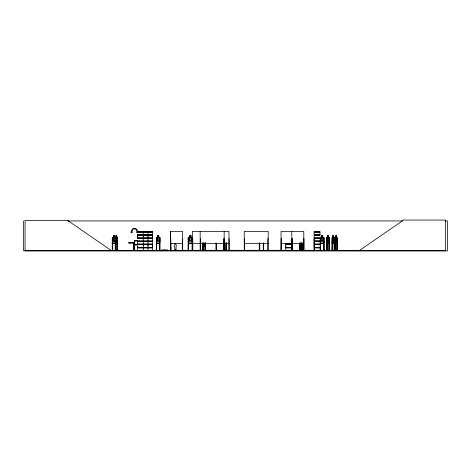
<?xml version="1.0" encoding="UTF-8"?>
<svg xmlns="http://www.w3.org/2000/svg" width="471" height="471" viewBox="0 0 471 471"><rect width="100%" height="100%" fill="white"/><g stroke="black" fill="none" stroke-linecap="round" stroke-linejoin="round"><path stroke-width="0.71" d="M137.662 247.357L137.662 245.98L137.656 247.357L152.633 247.357L152.633 244.596L134.312 244.561L134.777 244.549L134.794 245.02M137.656 237.914L137.656 235.159L152.633 235.159L152.628 237.914L137.656 237.914L137.662 236.536M143.261 245.98L143.261 244.596L143.261 247.357M143.261 236.536L143.261 235.159L143.261 237.914M148.024 245.98L148.024 244.596L148.024 247.357M148.024 236.536L148.024 235.159L148.024 237.914M152.628 245.98L152.628 244.596M152.628 236.536L152.628 235.159M291.366 247.357L285.756 247.357L285.762 245.98M168.182 250.466L172.68 250.448M311.926 250.466L339.273 250.466M134.794 241.022L134.312 240.563L137.809 240.599M134.659 240.646L134.688 245.05M226.433 250.466L226.363 242.924M134.312 240.646L134.382 250.69M285.738 250.684L293.792 250.442L289.848 250.66M314.322 241.158L319.98 241.246M314.304 250.631L314.051 250.254L314.045 250.69M336.895 243.219L337.177 241.753M337.154 241.747L336.948 243.219L335.328 243.219L335.181 237.79L335.847 237.266M117.173 243.171L117.403 241.747M117.191 243.219L117.467 237.784L116.731 237.266M328.852 243.219L329.188 237.784L328.369 237.266L328.411 235.788L327.592 235.788L327.592 237.266M328.47 237.266L326.998 242.901L327.051 243.219L328.917 243.219L329.123 241.753L328.858 243.171L327.074 243.171M334.074 243.219L334.404 241.753L334.098 243.219L332.267 243.219L332.22 242.901L333.692 237.266M328.876 243.219L329.158 241.747M297.878 250.654L305.856 250.46L297.866 250.66M297.878 250.466L305.856 250.46M301.84 250.684L301.817 250.254M301.946 250.654L301.929 242.924M337.189 250.654L337.177 237.784L336.889 237.313L335.358 237.313L335.205 237.814M117.102 250.684L117.096 237.808L116.731 235.788M293.774 250.466L285.762 250.495M200.958 250.631L207.234 250.466L200.94 250.66M130.944 250.466L137.238 250.654M300.474 243.313L300.474 246.51M221.735 250.466L231.243 250.69M117.096 240.563L116.749 241.747L116.101 241.747L115.754 240.563L116.078 235.788L116.773 235.788L116.749 237.313M323.548 243.219L324.007 241.753L323.571 243.219L320.545 243.219L320.15 241.753L320.568 243.219M203.949 243.313L203.602 244.496L204.602 244.49L204.602 243.113M110.856 250.654L119.357 250.466M154.918 250.654L161.294 250.466L158.562 250.66M192.333 242.218L192.044 243.219L188.577 243.219L188.117 241.753M280.127 250.654L281.988 250.69M280.139 250.466L281.976 250.442M281.958 250.466L280.139 250.631M301.517 245.032L301.746 244.484L301.564 245.032L300.015 245.032L299.809 243.177M192.068 250.666L192.044 250.254M229.106 250.69L228.953 231.396L192.345 231.396L192.292 250.448M244.155 250.631L244.172 250.254M115.607 237.266L115.389 250.654M115.613 237.313L115.33 250.69M327.009 242.901L327.057 243.219L327.104 237.266M326.886 237.814L327.115 237.313M332.073 250.69L332.079 237.79L332.285 237.266L332.856 237.266M332.079 237.79L332.326 237.266M205.173 244.985L205.421 244.484M205.185 245.032L205.462 243.177M115.277 240.563L114.694 241.747L113.605 241.747L113.022 240.563L113.022 237.808L113.605 237.313L113.605 235.836M134.777 241.052L134.312 240.958L137.809 241.005M112.787 237.313L112.434 237.814L112.787 243.171M132.981 242.936L129.89 242.936L132.999 242.683M320.621 250.254L320.109 250.254L320.109 250.69L320.15 237.79L320.557 237.266L321.452 237.266M320.58 237.266L320.15 237.79M205.015 244.49L204.602 244.985L204.632 246.51L203.819 246.51L203.443 243.113M188.17 237.814L188.612 237.313L192.009 237.313L192.498 237.808M176.101 250.454L174.441 250.678L174.947 250.69M174.482 250.684L174.647 250.036L174.765 250.454M174.853 250.56C174.123 250.755 176.684 250.513 175.671 250.69M176.154 250.69L176.148 250.613M117.191 250.66L117.214 238.691L117.273 250.69M158.762 235.836L157.644 235.836L157.673 237.313L157.09 237.808L157.09 240.563L157.673 241.747L158.762 241.747L159.345 240.563L159.345 237.808L158.762 237.313L158.774 235.788M175.141 243.289L174.894 244.808A1.001 1.001 0 0 0 174.682 246.38L174.894 250.236L175.895 250.236L176.101 246.38A1.001 1.001 0 0 0 175.895 244.808L175.748 243.372M129.731 242.324L130.202 242.812L129.731 243.295M359.102 250.69L402.34 220.934L402.34 220.057L445.572 220.057L445.572 250.69L23.55 250.69L23.55 220.934M174.659 250.69L174.953 250.619M175.754 250.619L176.054 250.69M187.982 250.66L188.047 250.254M200.045 250.66L200.122 250.254M67.753 220.934L402.564 220.934M445.242 220.934L447.45 220.934L447.45 250.943L25.069 250.943L25.069 220.369L68.307 220.369L68.307 220.934L111.539 250.69M137.656 231.832L152.639 231.832M314.351 231.832L319.98 231.832M137.656 231.938L152.639 231.944L152.628 234.605L137.656 234.605M314.351 231.932L319.98 231.932L319.968 234.605L314.357 234.605M137.662 232.109L152.628 232.109M314.363 232.109L319.968 232.109M137.62 234.793L152.669 234.793M314.322 234.793L320.015 234.793M137.62 234.964L152.669 234.964M314.322 234.964L320.015 234.964M314.357 235.159L319.974 235.159M158.804 235.788L157.602 235.788L157.644 237.313M332.814 235.788L333.633 235.788L333.603 237.313M336.512 235.788L335.799 235.788L335.493 237.808L335.499 250.69M113.576 235.836L114.694 235.836L114.665 237.313L115.277 237.808M116.06 235.836L116.749 235.836M191.02 235.836L189.642 235.836L189.642 237.313L188.906 237.808L188.906 240.563L189.642 241.747L191.02 241.747L191.762 240.563L191.762 237.808L191.02 237.313L191.073 235.788L189.595 235.788L189.595 237.266L188.588 237.266L188.117 237.79L188.094 250.69M321.469 235.836L322.688 235.836L322.664 237.313L323.3 237.808L323.3 240.563L322.664 241.747L321.469 241.747L320.828 240.563L320.828 237.808L321.469 237.313L321.428 235.788L322.729 235.788L322.729 237.266L323.559 237.266M327.616 235.836L328.381 235.836M332.838 235.836L333.603 235.836M335.823 235.836L336.488 235.836M116.637 236.083L116.219 236.083L116.219 236.577L116.637 236.577M335.935 236.083L336.335 236.083L336.335 236.577L335.935 236.577M113.564 237.266L112.74 237.266L112.369 237.79L112.41 250.69M114.706 237.266L116.078 237.266L116.037 235.788M157.632 237.266L156.808 237.266L156.437 237.79L156.378 250.69M158.774 237.266L159.557 237.266L159.969 237.784L159.969 241.753L159.539 243.219L156.796 243.219L156.437 241.753L156.855 243.171L159.539 243.171M191.073 237.266L192.027 237.266M327.062 237.266L327.633 237.266M333.592 237.266L334.404 237.784L334.381 250.69M336.471 237.266L337.154 237.808L337.101 250.69M112.757 237.313L115.472 237.313M115.572 237.313L117.214 237.313M159.539 237.313L156.825 237.313L156.502 241.747M320.574 237.313L323.542 237.313M327.074 237.313L328.899 237.313M332.296 237.313L334.122 237.313M117.426 237.784L117.179 237.266M159.51 237.313L159.969 237.784M323.966 250.69L324.007 237.784L323.536 237.266M326.815 237.79L326.845 250.69M328.84 237.266L329.188 237.784M334.063 237.266L334.404 237.784L334.092 237.266M335.134 237.79L335.134 250.69M314.357 237.914L319.974 237.914M137.62 238.108L152.669 238.108M314.322 238.108L320.015 238.108M137.62 238.279L152.669 238.279M314.322 238.279L320.015 238.279M137.656 238.473L152.633 238.473L152.633 241.128L137.662 241.058M314.357 238.473L319.974 238.473M115.736 238.691L115.189 238.691L115.165 250.69M117.073 238.691L117.403 238.691M159.899 238.691L159.486 238.691L159.445 250.69M170.349 238.691L170.879 238.691M188.094 238.691L188.5 238.691L188.547 250.69M200.169 238.691L200.575 238.691L200.622 250.69M244.214 238.691L244.626 238.691L244.667 250.69M268.223 238.691L267.816 238.691L267.787 250.69M281.087 238.691L281.523 238.691L281.505 250.69M291.79 238.691L292.126 238.691L292.15 250.69M314.092 238.691L314.251 250.69M320.15 238.691L320.58 238.691L320.545 250.69M324.042 238.691L323.612 238.691L323.654 250.69M326.845 238.691L327.192 238.691M332.067 238.691L332.414 238.691M335.152 238.691L335.482 238.691M314.363 241.058L319.968 241.058L314.351 241.128M137.355 241.176L137.355 244.643M137.656 241.128L152.639 241.134M137.656 241.276L152.639 241.276M137.656 241.376L152.639 241.37L152.628 244.043L137.656 244.043M314.351 241.387L319.98 241.376M137.662 241.546L152.628 241.546M314.363 241.546L319.968 241.546M112.369 241.753L112.757 243.219L117.232 243.219M115.342 241.753L115.613 243.171M332.037 241.753L332.32 243.219M133.846 242.565L134.329 242.565M134.435 243.065L133.74 243.065L133.793 250.69L133.888 242.465M112.757 243.171L115.472 243.171M115.572 243.171L117.214 243.171M133.958 243.154L132.963 243.154L132.963 242.465L133.958 242.465L133.97 250.69M188.612 243.171L192.009 243.171M320.574 243.171L323.542 243.171M332.296 243.171L334.122 243.171M335.358 243.171L336.936 243.171M133.74 243.189L134.435 243.189M170.537 243.401L182.542 243.401M192.345 243.401L228.953 243.401M244.214 243.401L268.223 243.401M281.087 243.401L303.795 243.401M285.756 244.043L291.366 244.043M314.357 244.043L319.974 244.043M137.62 244.237L152.669 244.237M285.714 244.237L291.408 244.237M314.322 244.237L320.015 244.237M137.62 244.408L152.669 244.408M285.714 244.408L291.408 244.408M314.322 244.408L320.015 244.408M299.786 244.514L300.056 245.032M291.366 244.596L285.756 244.596L285.756 247.357M314.357 244.596L319.974 244.596M134.323 245.05L137.809 245.002M205.226 245.032L203.295 245.032L203.007 244.514L203.337 245.032M300.433 246.51L301.122 246.51L301.122 245.032M314.357 247.357L319.974 247.357M137.62 247.546L152.669 247.546M285.714 247.546L291.408 247.546M314.322 247.546L320.015 247.546M137.62 247.717L152.669 247.717M285.714 247.717L291.408 247.717M314.322 247.717L320.015 247.717M291.366 247.911L285.756 247.911L285.756 250.572M314.357 247.911L319.974 247.911M176.148 250.036L176.142 250.684M112.704 250.254L112.21 250.254L112.216 250.69L112.251 238.691L112.669 238.691L112.704 250.69M115.154 250.254L115.872 250.254L115.872 250.69L115.837 242.924M117.038 250.254L117.444 250.254L117.42 250.69M156.278 250.254L156.772 250.254L156.772 250.69M159.445 250.254L159.94 250.254L159.94 250.69L159.899 237.808M299.833 250.254L300.227 250.254M301.964 250.254L301.575 250.254L301.593 250.69L301.611 242.924M302.688 250.254L303.212 250.254L303.212 250.69M303.554 250.254L303.966 250.254M326.809 250.254L327.227 250.254L327.215 250.69L327.192 242.924M328.905 250.254L329.329 250.254M332.031 250.254L332.449 250.254L332.408 250.69L332.414 242.924M334.127 250.254L334.551 250.254M335.117 250.254L335.517 250.254M336.948 250.254L337.342 250.254L337.324 250.69M175.012 250.372L175.677 250.372M180.711 250.466L184.591 250.466M188.547 250.378L192.044 250.378M259.757 250.378L263.26 250.378M137.662 250.495L152.628 250.495M200.958 250.466L207.234 250.466M137.656 250.578L152.639 250.578L152.628 247.911L137.656 247.911L137.656 250.572M216.419 250.631L216.354 243.024M263.795 250.654L263.76 250.254M224.243 238.691L224.249 250.69L224.32 238.691M117.379 250.66L117.403 237.808M300.198 244.496L300.745 243.142L301.275 244.496L301.004 243.319M335.275 250.654L335.34 238.691M303.925 250.654L303.93 238.691L303.595 238.691L303.571 250.69M134.412 240.551L134.412 245.002M137.367 232.915L136.566 232.044L137.085 232.044A3.156 2.62 -90 0 0 134.465 228.882A3.156 2.62 -90 0 0 131.851 232.044L132.375 232.044L131.615 232.915L130.861 232.044L131.38 232.044A3.78 3.138 -90 0 1 134.518 228.258A3.78 3.138 -90 0 1 137.656 232.044M115.901 237.784L115.489 237.266L115.866 237.808M134.777 244.596L134.788 244.955M204.62 243.319L204.962 244.496L204.29 243.142L203.866 244.484L203.849 243.113M335.493 240.563L335.823 241.747L336.447 241.747L336.777 240.563L336.471 235.788M335.693 237.266L336.965 242.853M115.489 250.666L115.519 238.691M335.364 250.666L335.364 250.254M299.962 250.666L300.009 244.337M326.886 241.747L327.098 243.219M115.366 241.747L115.601 243.219M134.788 240.646L134.788 240.958M337.307 250.69L337.307 238.691L336.983 238.691L336.959 250.69M335.87 235.836L335.87 237.313M334.54 250.69L334.516 238.691L334.169 238.691L334.145 250.69M334.333 237.784L334.298 250.69M334.275 250.254L334.275 250.69M333.562 235.836L333.951 240.563L333.562 241.747L332.838 241.747L332.455 237.808L332.856 235.788M332.279 238.691L332.302 250.69M332.202 238.691L332.202 250.69M329.306 250.69L329.294 238.691L328.946 238.691L328.923 250.69M329.182 250.254L329.182 250.69M329.123 237.784L329.117 250.69M329.052 250.254L329.052 250.69M328.369 235.788L328.729 240.563L328.34 241.747L327.616 241.747L327.233 237.808L327.633 235.788M327.057 238.691L327.086 250.69M326.98 238.691L326.992 250.69M324.083 250.69L324.083 250.254L323.571 250.254L323.577 250.69M323.983 237.784L324.03 250.69M323.695 238.691L323.748 250.69M320.504 238.691L320.451 250.69L320.439 250.254M320.292 250.254L320.28 250.69M318.502 250.254L318.496 250.69M318.402 250.254L318.39 250.69M318.231 250.254L318.243 250.69M318.178 250.254L318.143 250.69M318.06 250.378L318.06 250.69M315.052 250.254L315.111 250.69M314.987 250.254L315.028 250.69M314.94 250.254L314.928 250.69M314.781 250.254L314.769 250.69M314.669 250.254L314.657 250.69M314.64 250.254L314.599 250.69M314.098 231.396L314.092 250.69M303.771 250.69L303.795 231.396L281.087 231.396L281.046 250.69M303.73 238.691L303.707 250.69M303.165 243.024L303.136 250.69M303.041 250.254L303.053 250.69M302.847 250.69L302.794 243.024L302.753 250.69M301.752 242.924L301.734 250.69M301.422 243.113L301.075 246.51M301.099 243.113L301.099 244.49L300.498 244.49L300.498 243.113M300.174 243.113L300.21 250.69M300.045 242.924L300.068 250.69M299.868 242.924L299.856 250.69M292.668 250.69L292.668 250.319L160.411 250.319L160.411 250.69M291.991 238.691L292.014 250.69M291.926 238.691L291.902 250.69M291.79 231.396L291.796 250.69L291.767 250.254M281.458 238.691L281.399 250.69M281.205 250.254L281.211 250.69M281.152 238.691L281.11 250.69M268.664 250.319L268.664 250.69M268.27 250.254L268.258 250.69M268.176 250.69L268.223 231.396L244.214 231.396L244.266 250.69M267.864 250.254L267.864 250.69M263.713 242.924L263.666 250.69M263.354 250.254L263.354 250.69M263.307 242.924L263.26 250.69M259.709 242.924L259.757 250.69M259.662 250.254L259.662 250.69M259.35 250.254L259.35 250.69M259.303 242.924L259.256 250.69M255.782 250.319L255.782 250.69M254.911 250.319L254.911 250.69M244.579 250.254L244.579 250.69M229.024 238.691L229.018 250.69M226.268 250.254L226.268 250.69M226.239 242.924L226.157 250.69M226.104 242.924L226.074 250.69M225.986 242.924L225.956 250.69M224.897 250.319L224.897 250.69M224.408 250.69L224.396 238.691L223.766 238.691L223.76 250.69M224.167 231.396L224.125 250.69M223.849 242.924L223.878 250.69M223.595 242.924L223.684 250.69M223.566 250.254L223.566 250.69M223.472 242.924L223.484 250.69M216.307 250.254L216.307 250.69M215.948 243.024L215.948 250.69L215.901 250.254M205.38 242.924L205.391 250.69M205.244 242.924L205.244 250.69L205.156 242.924M205.126 250.254L205.126 250.69M205.015 243.113L204.997 250.69M204.673 245.032L204.673 246.51M203.89 244.985L203.89 246.463M203.195 250.254L203.195 250.69L203.172 242.924M203.036 242.924L203.066 250.69M202.948 242.924L202.948 250.69M202.813 242.924L202.789 250.69M200.528 250.254L200.528 250.69M200.393 250.319L200.393 250.69M200.169 231.396L200.169 250.69M192.798 250.254L192.798 250.69L192.751 238.691L192.091 238.691L192.139 250.69M192.498 242.924L192.545 250.69M192.451 250.254L192.451 250.69M188.453 250.254L188.453 250.69M182.695 250.69L182.677 238.691L182.336 238.691L182.312 250.69M182.542 250.69L182.542 231.396L170.537 231.396L170.508 250.69M182.471 243.024L182.448 250.69M176.142 250.036L176.101 250.56M175.63 250.454L175.624 249.577L175.171 249.577L175.171 250.454M170.902 250.254L170.902 250.69L170.879 243.024M170.743 238.691L170.767 250.69L170.673 238.691M170.355 231.396L170.349 250.69M170.308 250.254L170.29 250.69M167.664 250.69L167.664 250.007L164.991 249.818L161.6 250.007L161.6 250.69M161.288 250.319L161.288 250.69L158.515 250.442M159.804 238.691L159.751 250.69M159.645 250.254L159.634 250.69M159.581 238.691L159.545 250.69M156.678 250.69L156.737 238.691L156.319 238.691L156.325 250.69M156.637 238.691L156.637 250.69M156.478 250.254L156.478 250.69M148.029 231.944L148.024 234.605M148.024 238.473L148.029 241.128M148.029 241.387L148.024 244.043M148.029 247.911L148.029 250.572M143.266 231.944L143.261 234.605M143.266 238.473L143.266 241.128M143.266 241.387L143.261 244.043M143.261 247.911L143.266 250.572M134.582 241.052L134.582 244.549M134.259 242.565L134.259 243.065M134.206 244.555L134.206 250.69M134.105 244.555L134.17 250.69M134.023 243.065L134.076 250.69M133.034 242.465L133.034 243.154M115.736 242.924L115.689 250.69M115.578 250.254L115.566 250.69M114.694 237.313L114.706 235.788L113.535 235.788L113.576 237.313M112.575 238.691L112.61 250.69M112.504 250.254L112.504 250.69M128.754 242.665C129.078 244.708 129.731 241.276 128.754 242.665M114.5 236.083L113.799 236.083L113.799 236.577L114.5 236.577L114.5 236.083M158.568 236.083L157.867 236.083L157.867 236.577L158.568 236.577L158.568 236.083M190.779 236.083L189.89 236.083L189.89 236.577L190.779 236.577L190.779 236.083M322.452 236.083L321.681 236.083L321.681 236.577L322.452 236.577L322.452 236.083M328.21 236.083L327.745 236.083L327.745 236.577L328.21 236.577L328.21 236.083M333.433 236.083L332.968 236.083L332.968 236.577L333.433 236.577L333.433 236.083M114.694 237.808L113.605 237.808L113.605 240.563L114.694 240.563L114.694 237.808M116.749 237.808L116.101 237.808L116.101 240.563L116.749 240.563L116.749 237.808M158.762 237.808L157.673 237.808L157.673 240.563L158.762 240.563L158.762 237.808M191.02 237.808L189.642 237.808L189.642 240.563L191.02 240.563L191.02 237.808M322.664 237.808L321.469 237.808L321.469 240.563L322.664 240.563L322.664 237.808M328.34 237.808L327.616 237.808L327.616 240.563L328.34 240.563L328.34 237.808M333.562 237.808L332.838 237.808L332.838 240.563L333.562 240.563L333.562 237.808M336.447 237.808L335.823 237.808L335.823 240.563L336.447 240.563L336.447 237.808M204.467 245.721L203.984 245.721L203.984 246.215L204.467 246.215L204.467 245.721M300.993 245.721L300.604 245.721L300.604 246.215L300.993 246.215L300.993 245.721"/></g></svg>
